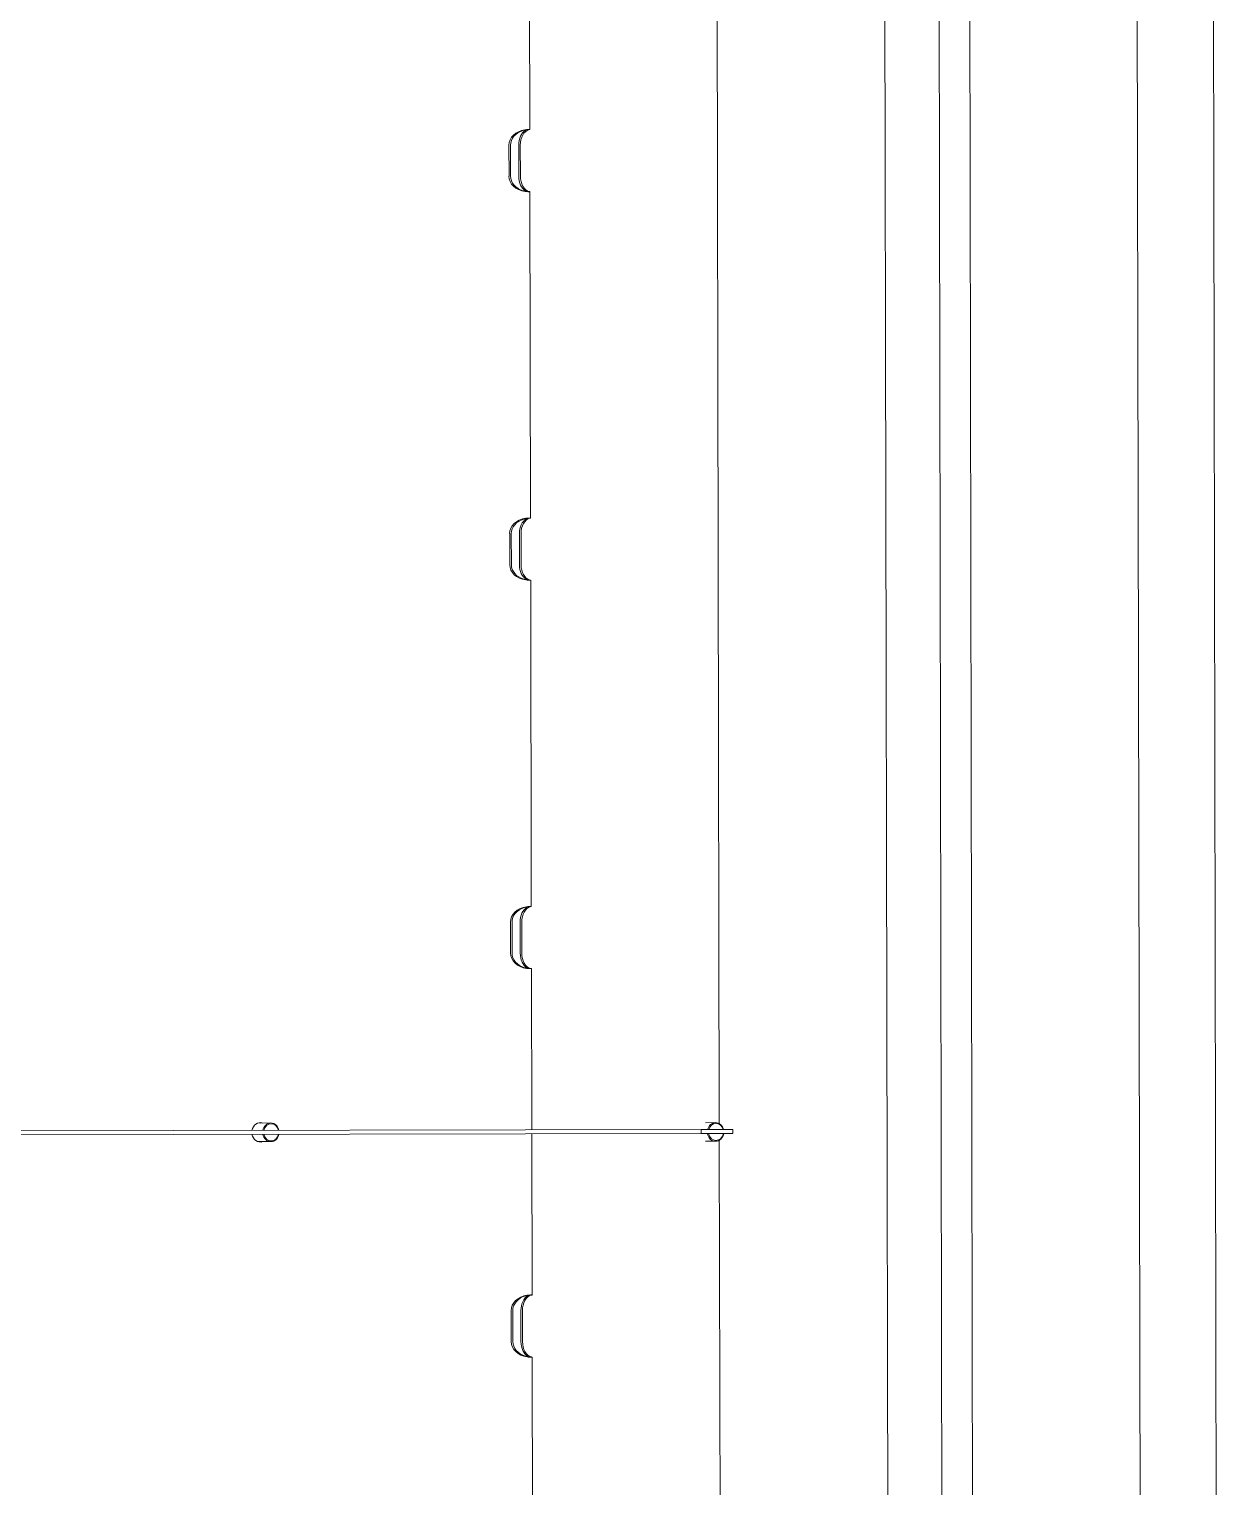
# Model space of a CAD drawing. Extents: x -3873 to 164127, y 7129 to 96529.
# Drawn here: x 86104 to 86869, y 49843 to 50782 of the extents above; entities that cross this region are included whole.
import ezdxf

# ---------------------------------------------------------------- set-up
doc = ezdxf.new("R2010")
doc.units = 0
doc.layers.get('0').update_dxf_attribs({"linetype": 'CONTINUOUS'})
doc.layers.add('LAYOUT Kromeka', color=1, linetype='CONTINUOUS', lineweight=5)

# ---------------------------------------------------------------- blocks, each defined once
blk = doc.blocks.new('SD-30-2')
for p, q in [((-5.25, 331.01), (-5.25, 1249.85)), ((-2.75, 1249.85), (-2.75, 331.01)), ((-10, 616.27), (-10, 607.93)), ((2, 616.27), (2, 607.93)), ((-139, 453.53), (-119, 453.53)), ((-119, 452.49), (-139, 452.49)), ((111, 453.53), (131, 453.53)), ((131, 452.49), (111, 452.49)), ((361, 453.53), (381, 453.53)), ((381, 452.49), (361, 452.49)), ((611, 453.53), (631, 453.53)), ((631, 452.49), (611, 452.49)), ((-139, 447.26), (-119, 447.26)), ((-119, 446.22), (-139, 446.22)), ((111, 447.26), (131, 447.26)), ((131, 446.22), (111, 446.22)), ((361, 447.26), (381, 447.26)), ((381, 446.22), (361, 446.22)), ((611, 447.26), (631, 447.26)), ((631, 446.22), (611, 446.22)), ((-359, 440.06), (-149, 440.06)), ((-109, 440.06), (-5.25, 440.06)), ((-2.75, 440.06), (101, 440.06)), ((141, 440.06), (351, 440.06)), ((391, 440.06), (601, 440.06)), ((641, 440.06), (800.2, 440.06)), ((-2.75, 331.01), (-5.25, 331.01)), ((-5.25, 313.34), (-5.25, 331.01)), ((-2.75, 331.01), (-2.75, 313.34)), ((-837, 319.35), (-9.68, 319.35)), ((-10.32, 321.74), (-10.32, 328.29)), ((1.04, 319.35), (829, 319.35)), ((1.68, 321.74), (1.68, 328.29)), ((-5.25, 313.34), (-5.25, 310.68)), ((-2.75, 310.68), (-5.25, 310.68)), ((-2.75, 310.68), (-2.75, 313.34)), ((792, 211.33), (-792, 211.33)), ((-792, 176.55), (792, 176.55)), ((792, 156.8), (-792, 156.8)), ((-792, 48.98), (792, 48.98)), ((-805, 0), (805, 0))]:
    blk.add_line(p, q)
for centre, major_axis, ratio, start_param, end_param in [((-4, 614.72), (-6.25, 0), 0.883688, 4.913747, 6.566979), ((-4, 614.72), (6.25, 0), 0.883688, 5.999391, 7.652624), ((-4, 615.89), (-6.25, 0), 0.883688, 0.106136, 0.283794), ((-4, 607.93), (-6, 0), 0.883688, 4.92226, 7.644111), ((-4, 607.7), (-5.5, 0), 0.883688, 4.941665, 7.624705), ((-4, 607.93), (6, 0), 0.883688, 4.92226, 7.644111), ((-4, 607.7), (5.5, 0), 0.883688, 4.941665, 7.624705), ((-4, 615.89), (6.25, 0), 0.883688, 5.999391, 6.177049), ((-139, 441.04), (0, 12.5), 0.800177, 0, 1.397117), ((-139, 440), (0, 12.5), 0.800177, 0, 1.21367), ((-119, 441.04), (0, -12.5), 0.800177, 1.744475, 3.141593), ((-119, 440), (0, -12.5), 0.800177, 1.927923, 3.141593), ((111, 441.04), (0, 12.5), 0.800177, 0, 1.397117), ((111, 440), (0, 12.5), 0.800177, 0, 1.21367), ((131, 441.04), (0, -12.5), 0.800177, 1.744475, 3.141593), ((131, 440), (0, -12.5), 0.800177, 1.927923, 3.141593), ((361, 441.04), (0, 12.5), 0.800177, 0, 1.397117), ((361, 440), (0, 12.5), 0.800177, 0, 1.21367), ((381, 441.04), (0, -12.5), 0.800177, 1.744475, 3.141593), ((381, 440), (0, -12.5), 0.800177, 1.927923, 3.141593), ((611, 441.04), (0, 12.5), 0.800177, 0, 1.397117), ((611, 440), (0, 12.5), 0.800177, 0, 1.21367), ((631, 441.04), (0, -12.5), 0.800177, 1.744475, 3.141593), ((631, 440), (0, -12.5), 0.800177, 1.927923, 3.141593), ((-139, 439.6), (-10, 0), 0.661961, 4.712389, 6.109506), ((-139, 440.64), (10, 0), 0.661961, 1.570796, 2.784466), ((-119, 440.64), (-10, 0), 0.661961, 3.498719, 4.712389), ((-119, 439.6), (10, 0), 0.661961, 0.173679, 1.570796), ((111, 439.6), (-10, 0), 0.661961, 4.712389, 6.109506), ((111, 440.64), (10, 0), 0.661961, 1.570796, 2.784466), ((131, 440.64), (-10, 0), 0.661961, 3.498719, 4.712389), ((131, 439.6), (10, 0), 0.661961, 0.173679, 1.570796), ((361, 439.6), (-10, 0), 0.661961, 4.712389, 6.109506), ((361, 440.64), (10, 0), 0.661961, 1.570796, 2.784466), ((381, 440.64), (-10, 0), 0.661961, 3.498719, 4.712389), ((381, 439.6), (10, 0), 0.661961, 0.173679, 1.570796), ((611, 439.6), (-10, 0), 0.661961, 4.712389, 6.109506), ((611, 440.64), (10, 0), 0.661961, 1.570796, 2.784466), ((631, 440.64), (-10, 0), 0.661961, 3.498719, 4.712389), ((631, 439.6), (10, 0), 0.661961, 0.173679, 1.570796), ((-4.32, 321.74), (-6, 0), 0.883688, 4.867477, 7.698894), ((-4.32, 321.5), (-5.5, 0), 0.883688, 4.881706, 7.684664), ((-4.32, 321.74), (6, 0), 0.883688, 4.97769, 7.588681), ((-4.32, 321.5), (5.5, 0), 0.883688, 5.002476, 7.563894)]:
    blk.add_ellipse(centre, major_axis=major_axis, ratio=ratio, start_param=start_param, end_param=end_param)
for points, knots in [([(-148.85, 440.74), (-148.9, 440.56), (-148.93, 440.41), (-148.98, 440.15), (-148.99, 440.06), (-149, 440.06), (-149, 440.16), (-149, 440.48), (-149, 440.73), (-148.99, 441.4), (-148.98, 441.81), (-148.93, 442.52), (-148.9, 442.85), (-148.85, 443.2)], [-2.290579, -2.290579, -2.290579, -2.290579, -2.1793323, -2.1793323, -2.0139841, -2.0139841, -1.8486359, -1.8486359, -1.6832878, -1.6832878, -1.5179396, -1.5179396, -1.4066929, -1.4066929, -1.4066929, -1.4066929]), ([(-148.37, 444.37), (-148.37, 444.35), (-148.38, 444.33), (-148.49, 443.96), (-148.57, 443.61), (-148.66, 443.04), (-148.68, 442.83), (-148.68, 442.71), (-148.68, 442.58), (-148.66, 442.53), (-148.56, 442.62), (-148.48, 442.76), (-148.37, 442.95)], [2.1836868, 2.1836868, 2.1836868, 2.1836868, 2.1893392, 2.1893392, 2.3160657, 2.3160657, 2.4427922, 2.4427922, 2.4427922, 2.572374, 2.572374, 2.7019559, 2.7019559, 2.7019559, 2.7019559]), ([(-109.63, 442.95), (-109.63, 442.94), (-109.62, 442.94), (-109.51, 442.74), (-109.43, 442.61), (-109.34, 442.53), (-109.32, 442.58), (-109.32, 442.71), (-109.32, 442.83), (-109.34, 443.05), (-109.44, 443.63), (-109.52, 444), (-109.63, 444.37)], [2.1836868, 2.1836868, 2.1836868, 2.1836868, 2.1893392, 2.1893392, 2.3160657, 2.3160657, 2.4427922, 2.4427922, 2.4427922, 2.572374, 2.572374, 2.7019559, 2.7019559, 2.7019559, 2.7019559]), ([(-109.15, 443.2), (-109.1, 442.85), (-109.07, 442.52), (-109.02, 441.81), (-109.01, 441.4), (-109, 440.73), (-109, 440.48), (-109, 440.16), (-109, 440.06), (-109.01, 440.06), (-109.02, 440.15), (-109.07, 440.41), (-109.1, 440.56), (-109.15, 440.74)], [1.4066929, 1.4066929, 1.4066929, 1.4066929, 1.5179396, 1.5179396, 1.6832878, 1.6832878, 1.8486359, 1.8486359, 2.0139841, 2.0139841, 2.1793323, 2.1793323, 2.290579, 2.290579, 2.290579, 2.290579]), ([(101.15, 440.74), (101.15, 440.74), (101.15, 440.73), (101.06, 440.39), (101.02, 440.15), (101, 440.01), (101, 440.1), (101, 440.32), (101, 440.53), (101, 440.91), (101.02, 441.9), (101.06, 442.52), (101.15, 443.18), (101.15, 443.19), (101.15, 443.2)], [-0.4455099, -0.4455099, -0.4455099, -0.4455099, -0.442648, -0.442648, -0.221324, -0.221324, 0, 0, 0, 0.221324, 0.221324, 0.442648, 0.442648, 0.4455099, 0.4455099, 0.4455099, 0.4455099]), ([(101.63, 444.37), (101.63, 444.35), (101.62, 444.33), (101.51, 443.96), (101.43, 443.61), (101.34, 443.04), (101.32, 442.83), (101.32, 442.71), (101.32, 442.58), (101.34, 442.53), (101.44, 442.62), (101.52, 442.76), (101.63, 442.95)], [-0.2591054, -0.2591054, -0.2591054, -0.2591054, -0.253453, -0.253453, -0.1267265, -0.1267265, 0, 0, 0, 0.1295819, 0.1295819, 0.2591637, 0.2591637, 0.2591637, 0.2591637]), ([(140.37, 442.95), (140.37, 442.94), (140.38, 442.94), (140.49, 442.74), (140.57, 442.61), (140.66, 442.53), (140.68, 442.58), (140.68, 442.71), (140.68, 442.83), (140.66, 443.05), (140.56, 443.63), (140.48, 444), (140.37, 444.37)], [-0.2591054, -0.2591054, -0.2591054, -0.2591054, -0.253453, -0.253453, -0.1267265, -0.1267265, 0, 0, 0, 0.1295819, 0.1295819, 0.2591637, 0.2591637, 0.2591637, 0.2591637]), ([(140.85, 443.2), (140.85, 443.19), (140.85, 443.18), (140.94, 442.52), (140.98, 441.9), (141, 440.91), (141, 440.53), (141, 440.1), (141, 440.01), (140.98, 440.15), (140.94, 440.39), (140.85, 440.73), (140.85, 440.74), (140.85, 440.74)], [3.2739808, 3.2739808, 3.2739808, 3.2739808, 3.2768427, 3.2768427, 3.4981667, 3.4981667, 3.7194907, 3.7194907, 3.9408147, 3.9408147, 4.1621387, 4.1621387, 4.1650006, 4.1650006, 4.1650006, 4.1650006]), ([(351.15, 440.74), (351.06, 440.42), (351.03, 440.19), (351, 440), (351, 440.08), (351, 440.32), (351, 440.55), (351, 440.96), (351.03, 441.99), (351.06, 442.58), (351.15, 443.2)], [-0.446248, -0.446248, -0.446248, -0.446248, -0.2381053, -0.2381053, 0, 0, 0, 0.2381053, 0.2381053, 0.446248, 0.446248, 0.446248, 0.446248]), ([(351.63, 444.37), (351.52, 444), (351.44, 443.63), (351.34, 443.05), (351.32, 442.83), (351.32, 442.71), (351.32, 442.58), (351.34, 442.53), (351.43, 442.61), (351.51, 442.74), (351.62, 442.94), (351.63, 442.94), (351.63, 442.95)], [-0.2591637, -0.2591637, -0.2591637, -0.2591637, -0.1295819, -0.1295819, 0, 0, 0, 0.1267265, 0.1267265, 0.253453, 0.253453, 0.2591054, 0.2591054, 0.2591054, 0.2591054]), ([(390.37, 442.95), (390.37, 442.94), (390.38, 442.94), (390.49, 442.74), (390.57, 442.61), (390.66, 442.53), (390.68, 442.58), (390.68, 442.71), (390.68, 442.83), (390.66, 443.04), (390.57, 443.61), (390.49, 443.96), (390.38, 444.33), (390.37, 444.35), (390.37, 444.37)], [-0.2591054, -0.2591054, -0.2591054, -0.2591054, -0.253453, -0.253453, -0.1267265, -0.1267265, 0, 0, 0, 0.1267265, 0.1267265, 0.253453, 0.253453, 0.2591054, 0.2591054, 0.2591054, 0.2591054]), ([(390.85, 443.2), (390.94, 442.58), (390.97, 441.99), (391, 440.96), (391, 440.55), (391, 440.08), (391, 440), (390.97, 440.19), (390.94, 440.42), (390.85, 440.74)], [3.2518397, 3.2518397, 3.2518397, 3.2518397, 3.4599824, 3.4599824, 3.6980877, 3.6980877, 3.936193, 3.936193, 4.1443358, 4.1443358, 4.1443358, 4.1443358]), ([(601.15, 440.74), (601.06, 440.42), (601.03, 440.19), (601, 440), (601, 440.08), (601, 440.32), (601, 440.55), (601, 440.96), (601.03, 441.99), (601.06, 442.58), (601.15, 443.2)], [-0.446248, -0.446248, -0.446248, -0.446248, -0.2381053, -0.2381053, 0, 0, 0, 0.2381053, 0.2381053, 0.446248, 0.446248, 0.446248, 0.446248]), ([(601.63, 444.37), (601.63, 444.35), (601.62, 444.33), (601.51, 443.96), (601.43, 443.61), (601.34, 443.04), (601.32, 442.83), (601.32, 442.71), (601.32, 442.58), (601.34, 442.53), (601.43, 442.61), (601.51, 442.74), (601.62, 442.94), (601.63, 442.94), (601.63, 442.95)], [-0.2591054, -0.2591054, -0.2591054, -0.2591054, -0.253453, -0.253453, -0.1267265, -0.1267265, 0, 0, 0, 0.1267265, 0.1267265, 0.253453, 0.253453, 0.2591054, 0.2591054, 0.2591054, 0.2591054]), ([(640.37, 442.95), (640.48, 442.76), (640.56, 442.62), (640.66, 442.53), (640.68, 442.58), (640.68, 442.71), (640.68, 442.83), (640.66, 443.04), (640.57, 443.61), (640.49, 443.96), (640.38, 444.33), (640.37, 444.35), (640.37, 444.37)], [-0.2591637, -0.2591637, -0.2591637, -0.2591637, -0.1295819, -0.1295819, 0, 0, 0, 0.1267265, 0.1267265, 0.253453, 0.253453, 0.2591054, 0.2591054, 0.2591054, 0.2591054]), ([(640.85, 443.2), (640.94, 442.58), (640.97, 441.99), (641, 440.96), (641, 440.55), (641, 440.08), (641, 440), (640.97, 440.19), (640.94, 440.42), (640.85, 440.74)], [3.2518397, 3.2518397, 3.2518397, 3.2518397, 3.4599824, 3.4599824, 3.6980877, 3.6980877, 3.936193, 3.936193, 4.1443358, 4.1443358, 4.1443358, 4.1443358])]:
    blk.add_open_spline(points, degree=3, knots=knots)
blk = doc.blocks.new('g-dropbin-2')
blk.add_blockref('SD-30-2', (2143.68, 2213.8))

msp = doc.modelspace()

# ---------------------------------------------------------------- block references
at = {"layer": 'LAYOUT Kromeka', "rotation": 90.10840459875308}
msp.add_blockref('g-dropbin-2', (89085.59, 47937.26, -15419981.6), dxfattribs=at)

doc.saveas('drawing.dxf')
